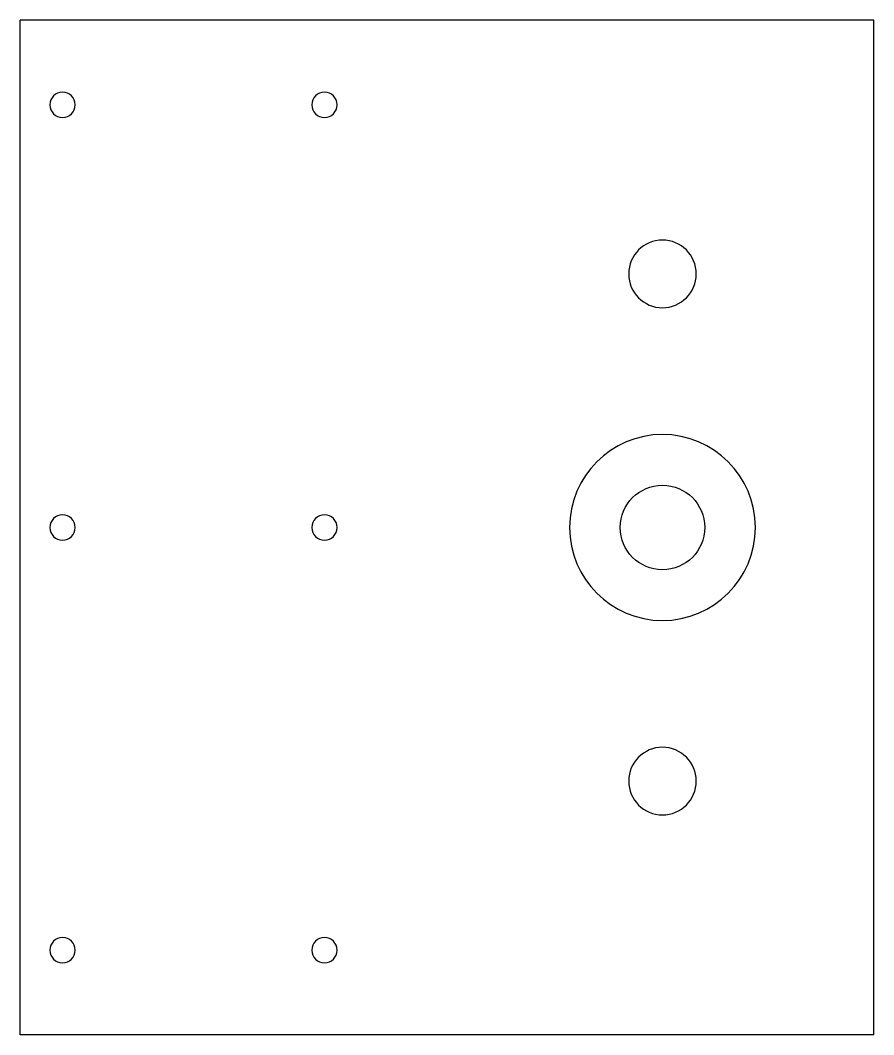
# Model space of a CAD drawing. Header units: millimetres. Extents: x 0 to 101, y 120 to 240.
import ezdxf

# ---------------------------------------------------------------- set-up
doc = ezdxf.new("R2010")
doc.units = ezdxf.units.MM
doc.layers.add('Calque0', color=9, linetype='Continuous', lineweight=70)

msp = doc.modelspace()

# ---------------------------------------------------------------- linework, layer by layer
at = {"layer": 'Calque0', "color": 250, "lineweight": -3, "true_color": 0x262626}
for p, q in [((48, 240), (0, 240)), ((0, 120), (0, 240)), ((101, 240), (48, 240)), ((101, 120), (101, 240)), ((48, 120), (0, 120)), ((101, 120), (48, 120))]:
    msp.add_line(p, q, dxfattribs=at)
at = {"layer": 'Calque0', "color": 250, "lineweight": -3, "true_color": 0x262626, "extrusion": (0, 0, -1)}
for centre, radius in [((-5, 230), 1.5), ((-36, 230), 1.5), ((-76, 210), 4), ((-76, 180), 11), ((-5, 180), 1.5), ((-36, 180), 1.5), ((-76, 150), 4), ((-5, 130), 1.5), ((-36, 130), 1.5)]:
    msp.add_circle(centre, radius, dxfattribs=at)
at = {"layer": 'Calque0', "color": 250, "lineweight": -3, "true_color": 0x262626}
msp.add_circle((76, 180), 5, dxfattribs=at)

doc.saveas('drawing.dxf')
